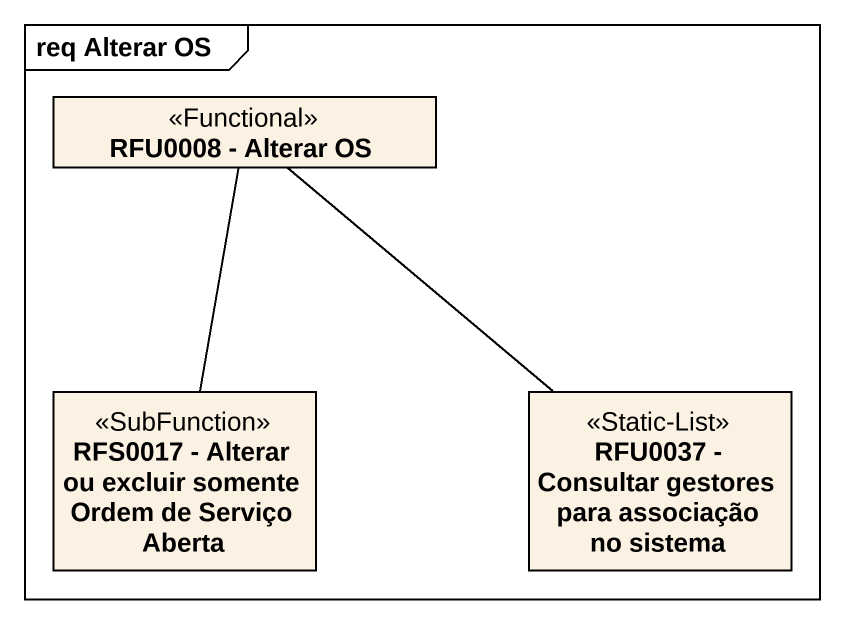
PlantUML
@startuml
mainframe req Alterar OS
hide circle
hide empty members
class "RFU0008 - Alterar OS" as RFU0008_Alterar_OS <<Functional>>
class "RFS0017 - Alterar ou excluir somente Ordem de Serviço Aberta" as RFS0017_Alterar_ou_excluir <<SubFunction>>
class "RFU0037 - Consultar gestores para associação no sistema" as RFU0037_Consultar_gestores <<Static-List>>
RFS0017_Alterar_ou_excluir -up- RFU0008_Alterar_OS
RFU0037_Consultar_gestores -up- RFU0008_Alterar_OS
@enduml
